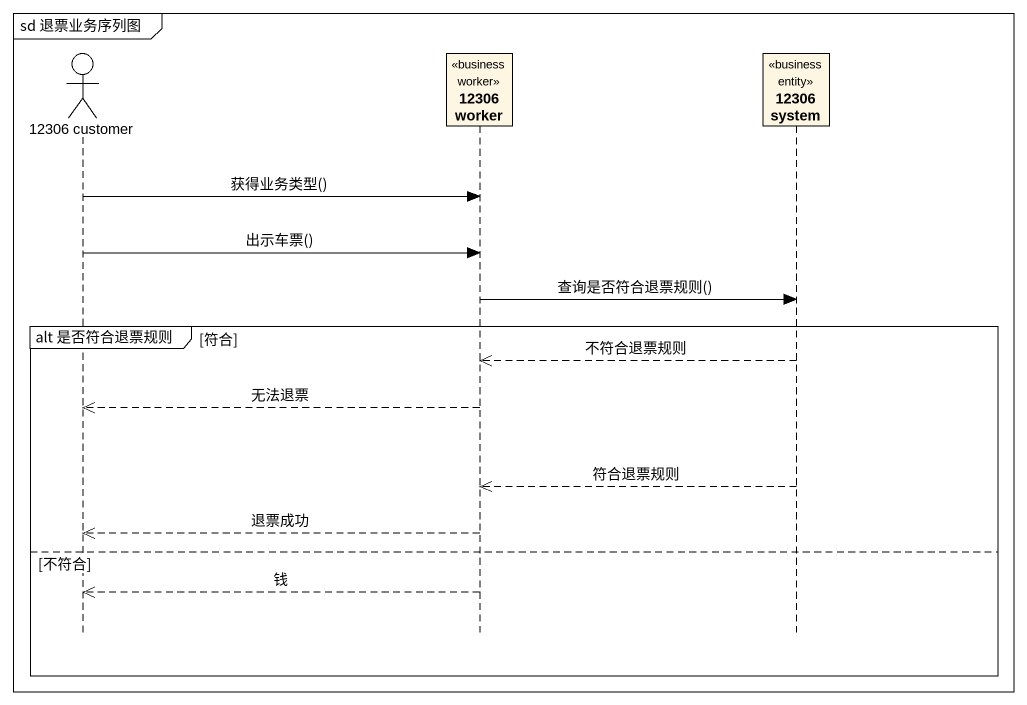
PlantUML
@startuml
mainframe sd 退票业务序列图
hide footbox
actor "12306 customer" as a12306_customer
participant "12306 worker" as c12306_worker <<business worker>>
participant "12306 system" as c12306_system <<business entity>>

a12306_customer -> c12306_worker : 获得业务类型()
a12306_customer -> c12306_worker : 出示车票()
c12306_worker -> c12306_system : 查询是否符合退票规则()
group alt 是否符合退票规则 [符合]
  c12306_system -->> c12306_worker : 不符合退票规则
  c12306_worker -->> a12306_customer : 无法退票
  c12306_system -->> c12306_worker : 符合退票规则
  c12306_worker -->> a12306_customer : 退票成功
else 不符合
  c12306_worker -->> a12306_customer : 钱
end
@enduml
